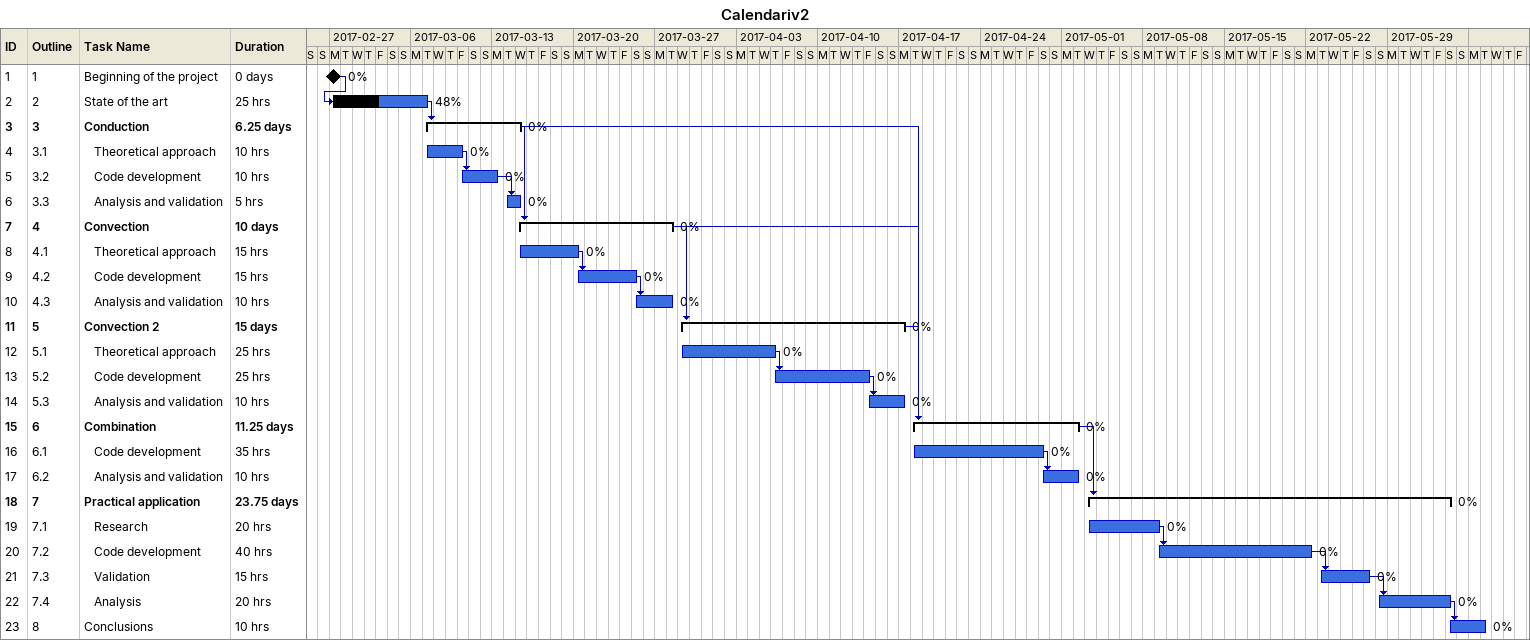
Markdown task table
Calendariv2

| ID | WBS | Task | Duration | Start | Finish | Predecessors | % complete |
|---|---|---|---|---|---|---|---|
| 1 | 1 | Beginning of the project | 0d | 2017-02-27 | 2017-02-27 |  | 0 |
| 2 | 2 | State of the art | 25h | 2017-02-27 | 2017-03-07 | 1 | 48 |
| 3 | 3 | **Conduction** | 6.25d | 2017-03-07 | 2017-03-15 | 2 | 0 |
| 4 | 3.1 | Theoretical approach | 10h | 2017-03-07 | 2017-03-10 |  | 0 |
| 5 | 3.2 | Code development | 10h | 2017-03-10 | 2017-03-13 | 4 | 0 |
| 6 | 3.3 | Analysis and validation | 5h | 2017-03-14 | 2017-03-15 | 5 | 0 |
| 7 | 4 | **Convection** | 10d | 2017-03-15 | 2017-03-28 | 3 | 0 |
| 8 | 4.1 | Theoretical approach | 15h | 2017-03-15 | 2017-03-20 |  | 0 |
| 9 | 4.2 | Code development | 15h | 2017-03-20 | 2017-03-25 | 8 | 0 |
| 10 | 4.3 | Analysis and validation | 10h | 2017-03-25 | 2017-03-28 | 9 | 0 |
| 11 | 5 | **Convection 2** | 15d | 2017-03-29 | 2017-04-17 | 7 | 0 |
| 12 | 5.1 | Theoretical approach | 25h | 2017-03-29 | 2017-04-06 |  | 0 |
| 13 | 5.2 | Code development | 25h | 2017-04-06 | 2017-04-14 | 12 | 0 |
| 14 | 5.3 | Analysis and validation | 10h | 2017-04-14 | 2017-04-17 | 13 | 0 |
| 15 | 6 | **Combination** | 11.25d | 2017-04-18 | 2017-05-02 | 11, 7, 3 | 0 |
| 16 | 6.1 | Code development | 35h | 2017-04-18 | 2017-04-29 |  | 0 |
| 17 | 6.2 | Analysis and validation | 10h | 2017-04-29 | 2017-05-02 | 16 | 0 |
| 18 | 7 | **Practical application** | 23.75d | 2017-05-03 | 2017-06-03 | 15 | 0 |
| 19 | 7.1 | Research | 20h | 2017-05-03 | 2017-05-09 |  | 0 |
| 20 | 7.2 | Code development | 40h | 2017-05-09 | 2017-05-22 | 19 | 0 |
| 21 | 7.3 | Validation | 15h | 2017-05-23 | 2017-05-27 | 20 | 0 |
| 22 | 7.4 | Analysis | 20h | 2017-05-28 | 2017-06-03 | 21 | 0 |
| 23 | 8 | Conclusions | 10h | 2017-06-03 | 2017-06-06 | 22 | 0 |
